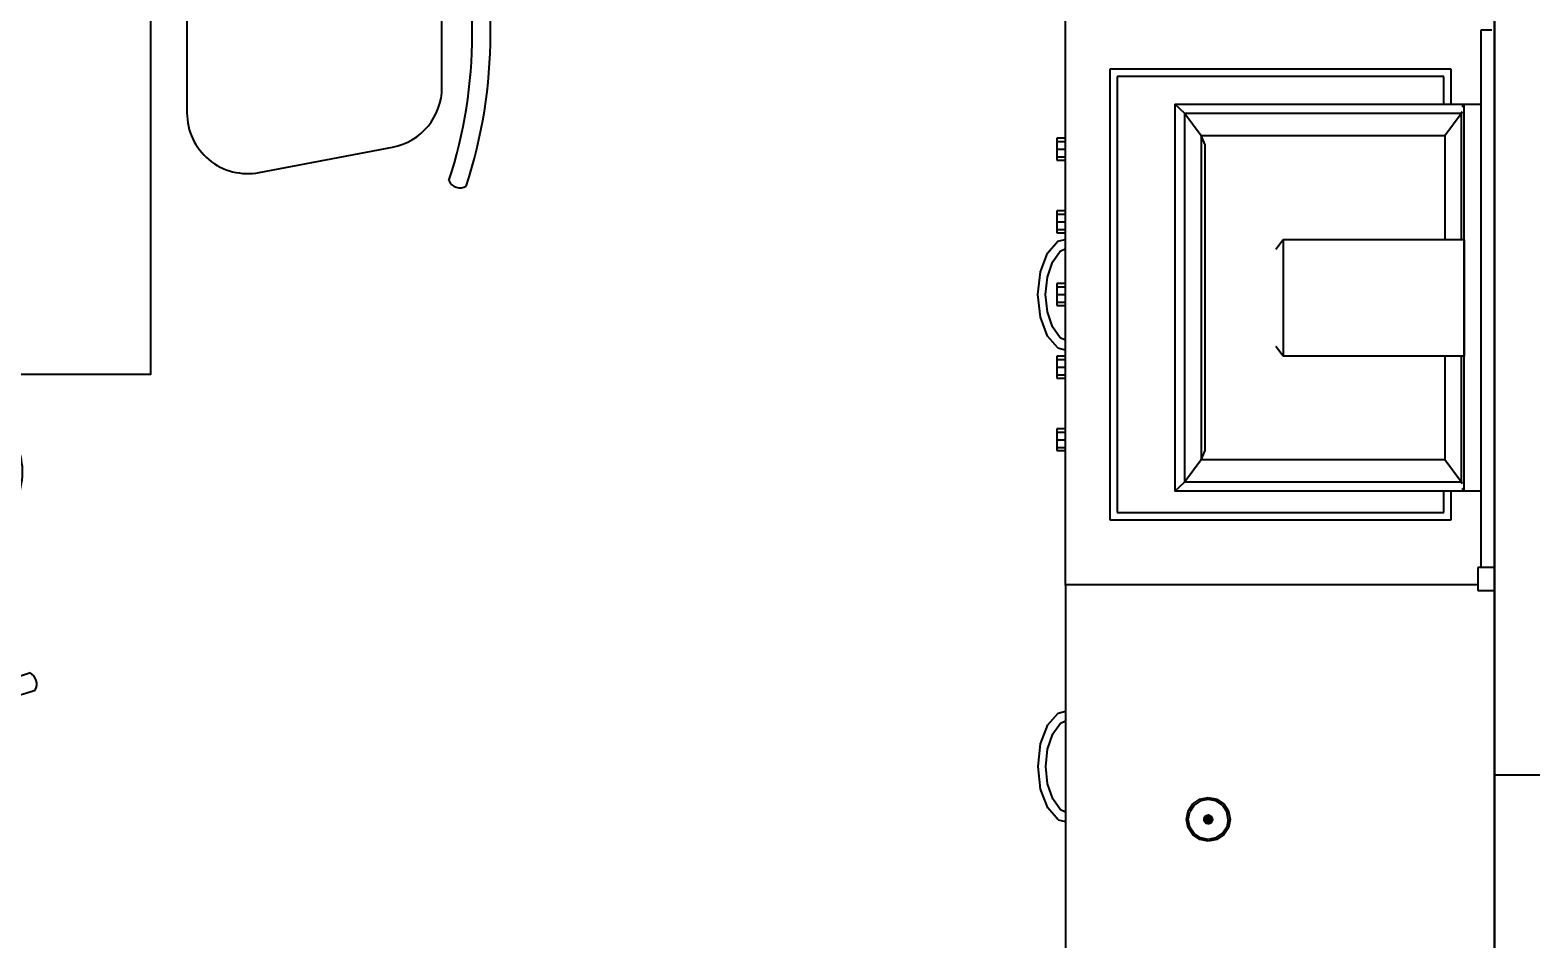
# Model space of a CAD drawing. Header units: millimetres. Extents: x -3934 to 8933, y -13584 to -2539.
# Drawn here: x 3319 to 5117, y -9196 to -8107 of the extents above; entities that cross this region are included whole.
import ezdxf

# ---------------------------------------------------------------- set-up
doc = ezdxf.new("R2010")
doc.units = ezdxf.units.MM
doc.header["$LTSCALE"] = 20
doc.layers.add('A-DIMS-GENL-ANNO', color=145, linetype='Continuous', lineweight=18)
doc.layers.add('A-WIND-GLAZ-NEWW', color=50, linetype='Continuous', lineweight=25)
doc.layers.add('A-FURN-FIXD-NEWW', color=131, linetype='Continuous')
doc.styles.get("Standard").update_dxf_attribs({"font": 'simplex.shx'})
doc.dimstyles.get("Standard").update_dxf_attribs({"dimscale": 30, "dimtxt": 2.5, "dimasz": 3.5, "dimexe": 0.18, "dimexo": 0.0625, "dimgap": 1.5, "dimtad": 0, "dimtih": 1, "dimtoh": 1, "dimdec": 0, "dimzin": 0, "dimdsep": 46, "dimtxsty": 'Standard', "dimcen": 0.09, "dimadec": 0, "dimazin": 0, "dimtfac": 1, "dimtdec": 0, "dimtofl": 0, "dimtmove": 0, "dimatfit": 3, "dimfxl": 1, "dimtolj": 1, "dimtzin": 0, "dimarcsym": 0})

# ---------------------------------------------------------------- blocks, each defined once
blk = doc.blocks.new('tc16')
for points in [[(330.8, 950), (589.2, 950, 0.470481), (687.4, 1068.7), (645.5, 1288.7, 0.3601), (547.2, 1370), (372.8, 1370, 0.3601), (274.5, 1288.7), (232.6, 1068.7, 0.470481)], [(1100.8, 960), (1359.2, 960, 0.470481), (1457.4, 1078.7), (1415.5, 1298.7, 0.3601), (1317.2, 1380), (1142.8, 1380, 0.3601), (1044.5, 1298.7), (1002.6, 1078.7, 0.470481)], [(-50, 330.8), (-50, 589.2, 0.470481), (-168.7, 687.4), (-388.7, 645.5, 0.3601), (-470, 547.2), (-470, 372.8, 0.3601), (-388.7, 274.5), (-168.7, 232.6, 0.470481)], [(1850, 589.2), (1850, 330.8, 0.470481), (1968.7, 232.6), (2188.7, 274.5, 0.3601), (2270, 372.8), (2270, 547.2, 0.3601), (2188.7, 645.5), (1968.7, 687.4, 0.470481)], [(589.2, -60), (330.8, -60, 0.470481), (232.6, -178.7), (274.5, -398.7, 0.3601), (372.8, -480), (547.2, -480, 0.3601), (645.5, -398.7), (687.4, -178.7, 0.470481)], [(1359.2, -60), (1100.8, -60, 0.470481), (1002.6, -178.7), (1044.5, -398.7, 0.3601), (1142.8, -480), (1317.2, -480, 0.3601), (1415.5, -398.7), (1457.4, -178.7, 0.470481)]]:
    blk.add_lwpolyline(points, format="xyb", close=True)
blk.add_lwpolyline([(0, 900), (1790, 900), (1790, 0), (0, 0)], close=True)
for centre, radius, start, end in [((1230, 658.7), 801.2, 71.8194, 108.1806), ((460, 648.8), 801.2, 71.8194, 108.1806), ((227.6, 1400), 20.3, 150.4305, 245.9306), ((460, 648.8), 771.2, 71.8194, 108.1806), ((692.4, 1400), 20.3, 294.0694, 29.5695), ((997.6, 1410), 20.3, 150.4305, 245.9306), ((1230, 658.7), 771.2, 71.8194, 108.1806), ((1462.4, 1410), 20.3, 294.0694, 29.5695), ((251.2, 460), 801.2, 161.8194, 198.1806), ((251.2, 460), 771.2, 161.8194, 198.1806), ((-500, 692.4), 20.3, 24.0694, 119.5695), ((2300, 692.4), 20.3, 60.4305, 155.9306), ((1548.8, 460), 771.2, 341.8194, 18.1806), ((1548.8, 460), 801.2, 341.8194, 18.1806), ((-500, 227.6), 20.3, 240.4305, 335.9306), ((2300, 227.6), 20.3, 204.0694, 299.5695), ((227.6, -510), 20.3, 114.0694, 209.5695), ((460, 241.2), 771.2, 251.8194, 288.1806), ((692.4, -510), 20.3, 330.4305, 65.9306), ((997.6, -510), 20.3, 114.0694, 209.5695), ((1230, 241.2), 771.2, 251.8194, 288.1806), ((1462.4, -510), 20.3, 330.4305, 65.9306), ((460, 241.2), 801.2, 251.8194, 288.1806), ((1230, 241.2), 801.2, 251.8194, 288.1806)]:
    blk.add_arc(centre, radius, start, end)
blk = doc.blocks.new('*D19')
at = {"layer": 'A-DIMS-GENL-ANNO', "color": 0, "lineweight": -2, "transparency": 16777216}
for p, q in [((5075.5, -6599.6), (6506, -6599.6)), ((6500.6, -6704.6), (6500.6, -8517)), ((6500.6, -10494.5), (6500.6, -8682)), ((5075.4, -10599.5), (6506, -10599.5))]:
    blk.add_line(p, q, dxfattribs=at)
at = {"layer": 'A-DIMS-GENL-ANNO', "color": 0, "transparency": 16777216}
for points in [[(6483.1, -6704.6), (6518.1, -6704.6), (6500.6, -6599.6)], [(6483.1, -10494.5), (6518.1, -10494.5), (6500.6, -10599.5)]]:
    blk.add_solid(points, dxfattribs=at)
at = {"layer": 'Defpoints', "color": 0, "transparency": 16777216}
for p in [(5073.6, -6599.6), (5073.6, -10599.5), (6500.6, -10599.5)]:
    blk.add_point(p, dxfattribs=at)
at = {"layer": 'A-DIMS-GENL-ANNO', "color": 0, "transparency": 16777216, "insert": (6500.6, -8599.5), "char_height": 75, "attachment_point": 5}
blk.add_mtext('\\A1;4000', dxfattribs=at)

msp = doc.modelspace()

# ---------------------------------------------------------------- linework, layer by layer
at = {"layer": 'A-FURN-FIXD-NEWW'}
for p, q in [((5073.6, -10102.7), (5073.6, -6599.6)), ((5073.6, -10599.6), (5073.6, -8249.6))]:
    msp.add_line(p, q, dxfattribs=at)
at = {"layer": 'A-FURN-FIXD-NEWW', "color": 131}
for p, q in [((5073.6, -6599.6), (5073.6, -10599.5)), ((4559, -8076.1), (4559, -8772.3)), ((5070.5, -8107.8), (5057.1, -8107.8)), ((5057.1, -8107.8), (5057.1, -8751.2)), ((5021.5, -8154.4), (4612.6, -8154.4)), ((4612.6, -8154.4), (4612.6, -8694)), ((5012.8, -8163.1), (4621.3, -8163.1)), ((4621.3, -8163.1), (4621.3, -8685.3)), ((5012.8, -8196.4), (5012.8, -8163.1)), ((5021.5, -8196.4), (5021.5, -8154.4)), ((4690.5, -8196.4), (5038.5, -8196.4)), ((4702.3, -8207.4), (4690.5, -8196.4)), ((4690.5, -8196.4), (4690.5, -8659.8)), ((5037.2, -8196.4), (5034.6, -8199.8)), ((5037.2, -8659.8), (5037.2, -8196.4)), ((5037.2, -8196.4), (5056.8, -8196.4)), ((5033.7, -8207.4), (4702.3, -8207.4)), ((4702.3, -8207.4), (4722.1, -8233.8)), ((4702.3, -8648.7), (4702.3, -8207.4)), ((5013.9, -8233.8), (5033.7, -8207.4)), ((5034.6, -8205.4), (5033.7, -8207.4)), ((5033.7, -8207.4), (5033.7, -8358.3)), ((4559, -8237.1), (4549.1, -8237.1)), ((4549.1, -8237.1), (4549.1, -8263.2)), ((4722.1, -8233.8), (5013.9, -8233.8)), ((4727, -8244.9), (4722.1, -8233.8)), ((4722.1, -8233.8), (4722.1, -8622.4)), ((5013.9, -8233.8), (5013.9, -8358.3)), ((4549.1, -8240.9), (4559, -8240.9)), ((4549.1, -8250.2), (4559, -8250.2)), ((4727, -8611.3), (4727, -8244.9)), ((4549.1, -8259.4), (4559, -8259.4)), ((4549.1, -8263.2), (4559, -8263.2)), ((4559, -8324.1), (4549.1, -8324.1)), ((4549.1, -8324.1), (4549.1, -8350.2)), ((4549.1, -8328), (4559, -8328)), ((4549.1, -8337.2), (4559, -8337.2)), ((4537.9, -8374.6), (4550.4, -8360.4)), ((4549.1, -8346.4), (4559, -8346.4)), ((4549.1, -8350.2), (4559, -8350.2)), ((4550.4, -8360.4), (4559, -8358.2)), ((4811.4, -8369.9), (4820.1, -8358.3)), ((4820.1, -8358.3), (5037, -8358.3)), ((4820.1, -8358.3), (4820.1, -8498.3)), ((5037, -8358.3), (5037, -8498.3)), ((4529.3, -8397.1), (4537.9, -8374.6)), ((4543.8, -8385.5), (4553.1, -8372.5)), ((4553.1, -8372.5), (4559, -8369.5)), ((4526.3, -8424.3), (4529.3, -8397.1)), ((4537.7, -8403.6), (4543.8, -8385.5)), ((4535.6, -8424.3), (4537.7, -8403.6)), ((4559, -8411.2), (4549.1, -8411.2)), ((4549.1, -8411.2), (4549.1, -8437.3)), ((4549.1, -8415), (4559, -8415)), ((4529.3, -8451.5), (4526.3, -8424.3)), ((4537.7, -8445.1), (4535.6, -8424.3)), ((4549.1, -8424.2), (4559, -8424.2)), ((4549.1, -8433.5), (4559, -8433.5)), ((4537.9, -8474), (4529.3, -8451.5)), ((4543.8, -8463.1), (4537.7, -8445.1)), ((4549.1, -8437.3), (4559, -8437.3)), ((4553.1, -8476.1), (4543.8, -8463.1)), ((4550.4, -8488.2), (4537.9, -8474)), ((4550.4, -8488.2), (4559, -8490.4)), ((4559, -8479.1), (4553.1, -8476.1)), ((4820.1, -8498.3), (4811.4, -8486.7)), ((4559, -8498.2), (4549.1, -8498.2)), ((4549.1, -8498.2), (4549.1, -8524.3)), ((4549.1, -8502), (4559, -8502)), ((5037, -8498.3), (4820.1, -8498.3)), ((5013.9, -8498.3), (5013.9, -8622.4)), ((5033.7, -8498.3), (5033.7, -8648.7)), ((4549.1, -8511.2), (4559, -8511.2)), ((4549.1, -8520.5), (4559, -8520.5)), ((4549.1, -8524.3), (4559, -8524.3)), ((4559, -8585.2), (4549.1, -8585.2)), ((4549.1, -8585.2), (4549.1, -8611.3)), ((4549.1, -8589), (4559, -8589)), ((4549.1, -8598.3), (4559, -8598.3)), ((4549.1, -8607.5), (4559, -8607.5)), ((4549.1, -8611.3), (4559, -8611.3)), ((4722.1, -8622.4), (4727, -8611.3)), ((4722.1, -8622.4), (4702.3, -8648.7)), ((5013.9, -8622.4), (4722.1, -8622.4)), ((5033.7, -8648.7), (5013.9, -8622.4)), ((4690.5, -8659.8), (4702.3, -8648.7)), ((4702.3, -8648.7), (5033.7, -8648.7)), ((5033.7, -8648.7), (5034.6, -8650.8)), ((5056.8, -8659.8), (4690.5, -8659.8)), ((5012.8, -8685.3), (5012.8, -8659.8)), ((5021.5, -8694), (5021.5, -8659.8)), ((5034.6, -8656.3), (5037.2, -8659.8)), ((4621.3, -8685.3), (5012.8, -8685.3)), ((4612.6, -8694), (5021.5, -8694)), ((5073.7, -8751.2), (5053.5, -8751.2)), ((5053.5, -8751.2), (5053.5, -8778.8)), ((4559, -8772.3), (4559.3, -8772.3)), ((5053.5, -8772), (4559.3, -8772)), ((4559.3, -8772), (4559.3, -9600)), ((5053.5, -8778.8), (5073.7, -8778.8)), ((4538.2, -8939.9), (4550.8, -8925.7)), ((4544.1, -8950.7), (4553.4, -8937.8)), ((4550.8, -8925.7), (4559.3, -8923.5)), ((4553.4, -8937.8), (4559.3, -8934.8)), ((4529.6, -8962.4), (4538.2, -8939.9)), ((4538, -8968.8), (4544.1, -8950.7)), ((4526.6, -8989.6), (4529.6, -8962.4)), ((4535.9, -8989.6), (4538, -8968.8)), ((4529.6, -9016.7), (4526.6, -8989.6)), ((4538, -9010.3), (4535.9, -8989.6)), ((4544.1, -9028.4), (4538, -9010.3)), ((4538.2, -9039.3), (4529.6, -9016.7)), ((4553.4, -9041.4), (4544.1, -9028.4)), ((4712.1, -9034.5), (4720.5, -9028.8)), ((4720.5, -9028.8), (4730.6, -9026.8)), ((4730.6, -9029), (4721.4, -9030.8)), ((4730.6, -9026.8), (4740.6, -9028.8)), ((4739.7, -9030.8), (4730.6, -9029)), ((4740.6, -9028.8), (4749, -9034.5)), ((4550.7, -9053.4), (4538.2, -9039.3)), ((4559.3, -9044.4), (4553.4, -9041.4)), ((4704.4, -9053), (4706.4, -9043)), ((4706.4, -9043), (4712.1, -9034.5)), ((4706.6, -9053), (4708.4, -9043.8)), ((4713.6, -9036), (4708.4, -9043.8)), ((4721.4, -9030.8), (4713.6, -9036)), ((4730.6, -9046.9), (4730.6, -9059)), ((4747.5, -9036), (4739.7, -9030.8)), ((4747.5, -9036), (4752.7, -9043.8)), ((4749, -9034.5), (4754.7, -9043)), ((4754.5, -9053), (4752.7, -9043.8)), ((4754.7, -9043), (4756.7, -9053)), ((4550.7, -9053.4), (4559.3, -9055.6)), ((4706.4, -9063), (4704.4, -9053)), ((4712.1, -9071.5), (4706.4, -9063)), ((4708.4, -9062.2), (4706.6, -9053)), ((4713.6, -9069.9), (4708.4, -9062.2)), ((4724.5, -9053), (4736.6, -9053)), ((4730.6, -9053), (4725, -9050.7)), ((4725, -9055.3), (4730.6, -9053)), ((4730.6, -9053), (4726.3, -9048.7)), ((4726.3, -9057.2), (4730.6, -9053)), ((4730.6, -9053), (4728.2, -9047.4)), ((4728.2, -9058.6), (4730.6, -9053)), ((4732.9, -9047.4), (4730.6, -9053)), ((4730.6, -9053), (4734.8, -9048.7)), ((4736.1, -9050.7), (4730.6, -9053)), ((4730.6, -9053), (4736.1, -9055.3)), ((4730.6, -9053), (4734.8, -9057.2)), ((4730.6, -9053), (4732.9, -9058.6)), ((4752.7, -9062.2), (4747.5, -9069.9)), ((4754.7, -9063), (4749, -9071.5)), ((4754.5, -9053), (4752.7, -9062.2)), ((4756.7, -9053), (4754.7, -9063)), ((4720.5, -9077.1), (4712.1, -9071.5)), ((4721.4, -9075.1), (4713.6, -9069.9)), ((4730.6, -9079.1), (4720.5, -9077.1)), ((4730.6, -9077), (4721.4, -9075.1)), ((4739.7, -9075.1), (4730.6, -9077)), ((4740.6, -9077.1), (4730.6, -9079.1)), ((4747.5, -9069.9), (4739.7, -9075.1)), ((4749, -9071.5), (4740.6, -9077.1))]:
    msp.add_line(p, q, dxfattribs=at)
at = {"layer": 'A-WIND-GLAZ-NEWW'}
msp.add_line((5073.6, -8999.6), (5373.6, -8999.6), dxfattribs=at)

# ---------------------------------------------------------------- block references
at = {"layer": 'A-FURN-FIXD-NEWW', "xscale": 0.7274252465929452, "yscale": 0.7274252465929452, "zscale": 0.7274252465929452, "rotation": 270}
msp.add_blockref('tc16', (2808.4, -7218), dxfattribs=at)

# ---------------------------------------------------------------- dimensions: what is measured, and where the dimension line sits
at = {"layer": 'A-DIMS-GENL-ANNO'}
dim = msp.add_linear_dim(base=(6500.6, -10599.5), p1=(5073.6, -6599.6), p2=(5073.6, -10599.5), angle=90, dimstyle='Standard', dxfattribs=at)
dim.commit()
dim.dimension.update_dxf_attribs({"geometry": '*D19', "text_midpoint": (6500.6, -8599.5)})

doc.saveas('drawing.dxf')
